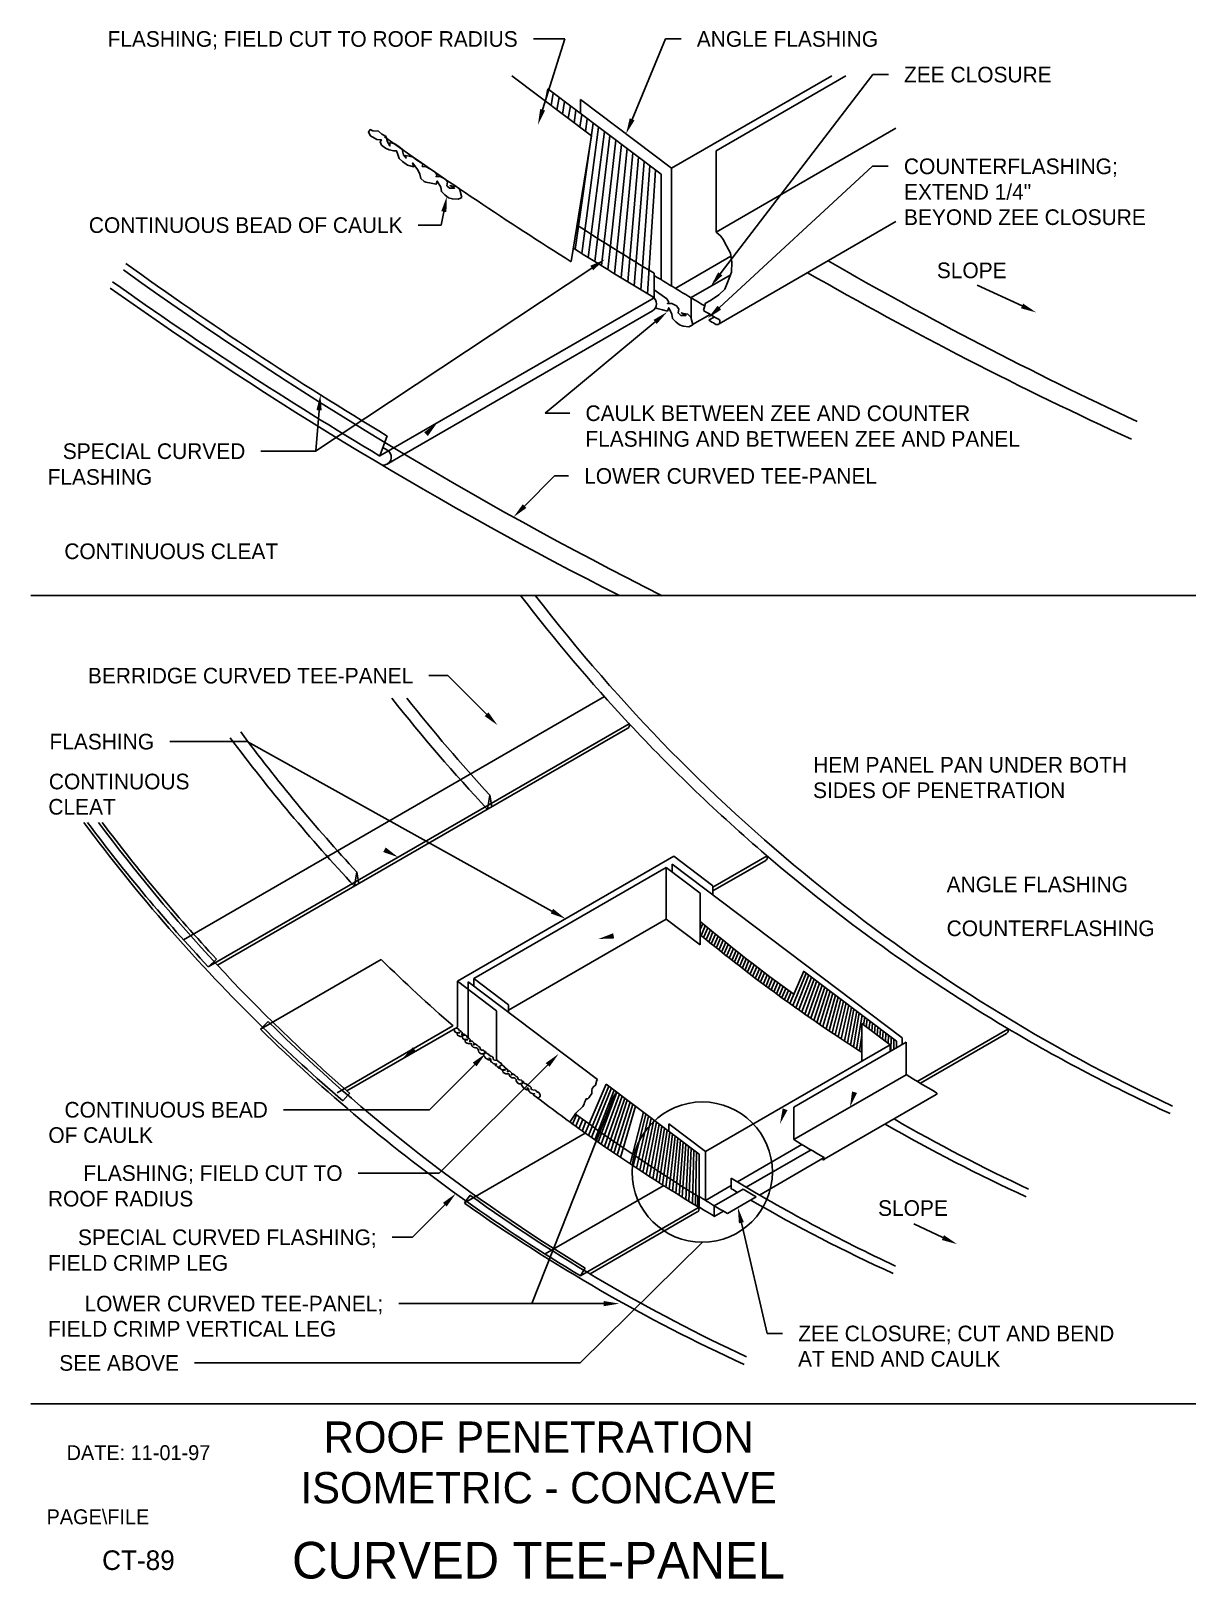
# Model space of a CAD drawing. Extents: x 0 to 90, y 3 to 122.
import ezdxf
from ezdxf.enums import TextEntityAlignment as Align

# ---------------------------------------------------------------- set-up
doc = ezdxf.new("R2010")
doc.units = 0
doc.header["$LTSCALE"] = 1.5996
doc.linetypes.add('HIDDENX2', pattern=[0])
for name, color, linetype in [('BORDER', 7, 'CONTINUOUS'), ('CMP-FLSH', 7, 'CONTINUOUS'), ('DIM-TXT', 7, 'CONTINUOUS')]:
    doc.layers.add(name, color=color, linetype=linetype)

msp = doc.modelspace()

# ---------------------------------------------------------------- linework, layer by layer
at = {"layer": 'BORDER', "color": 0, "linetype": 'CONTINUOUS'}
for p, q in [((89.76, 78.49), (0.37, 78.49)), ((89.76, 16.5), (0.37, 16.5))]:
    msp.add_line(p, q, dxfattribs=at)
at = {"layer": 'CMP-FLSH', "color": 0, "linetype": 'CONTINUOUS'}
for p, q in [((43.37, 113.76), (37.26, 118.37)), ((49.53, 111.28), (61.82, 118.37)), ((52.94, 112.62), (62.9, 118.37)), ((40.02, 117.37), (39.84, 116.42)), ((48.72, 110.81), (40.02, 117.37)), ((40.28, 116.09), (40.45, 117.04)), ((40.89, 116.71), (40.72, 115.76)), ((41.16, 115.43), (41.32, 116.38)), ((42.53, 116.55), (49.53, 111.28)), ((42.53, 116.55), (42.53, 115.47)), ((41.76, 116.06), (41.6, 115.1)), ((42.04, 114.76), (42.19, 115.73)), ((42.63, 115.4), (42.48, 114.43)), ((43.5, 114.74), (42.13, 105.05)), ((42.63, 104.74), (43.93, 114.42)), ((42.92, 114.1), (43.06, 115.07)), ((44.37, 114.09), (43.13, 104.42)), ((66.74, 114.34), (52.94, 106.37)), ((41.83, 104.11), (43.37, 113.76)), ((43.64, 104.11), (44.8, 113.76)), ((45.24, 113.43), (44.14, 103.8)), ((44.64, 103.49), (45.67, 113.1)), ((46.11, 112.78), (45.15, 103.18)), ((45.65, 102.87), (46.54, 112.45)), ((46.98, 112.12), (46.16, 102.56)), ((46.66, 102.26), (47.41, 111.79)), ((52.94, 106.37), (52.94, 112.62)), ((47.85, 111.46), (47.17, 101.95)), ((47.68, 101.65), (48.28, 111.13)), ((48.72, 102.72), (48.72, 110.81)), ((49.53, 102.23), (49.53, 111.28)), ((53.17, 99.35), (66.74, 107.18)), ((49.81, 102.06), (54.08, 104.53)), ((48.19, 101.34), (48.19, 103.22)), ((51.03, 101.35), (54.03, 103.08)), ((51.03, 99.74), (51.03, 101.35)), ((29.02, 89.34), (48.07, 100.33)), ((51.14, 99.29), (52.48, 100.06)), ((52.38, 99.62), (52.81, 99.87)), ((27.53, 90.25), (27.7, 90.74)), ((46.17, 68.31), (14.69, 50.14)), ((35.4, 62.1), (35.58, 63.19)), ((35.73, 62.29), (35.59, 63.19)), ((33.09, 48.91), (49.69, 58.5)), ((52.69, 56.23), (49.69, 58.5)), ((25.19, 56.2), (25.38, 57.29)), ((25.52, 56.39), (25.38, 57.29)), ((34.36, 49.11), (49.12, 57.63)), ((51.72, 55.67), (49.12, 57.63)), ((49.12, 57.63), (49.12, 53.66)), ((67.21, 44.56), (49.56, 57.88)), ((49.56, 57.88), (49.56, 57.31)), ((56.75, 58.18), (52.69, 55.84)), ((52.69, 56.23), (52.69, 55.52)), ((51.72, 55.67), (51.72, 51.7)), ((37.02, 46.68), (49.12, 53.66)), ((51.72, 51.7), (49.12, 53.66)), ((51.72, 52.88), (51.92, 53.34)), ((52.11, 53.17), (51.81, 52.47)), ((52, 52.31), (52.3, 53.01)), ((52.5, 52.85), (52.2, 52.15)), ((52.4, 51.99), (52.69, 52.69)), ((52.89, 52.53), (52.59, 51.83)), ((52.79, 51.67), (53.09, 52.37)), ((52.98, 51.51), (53.28, 52.21)), ((53.48, 52.05), (53.18, 51.35)), ((53.38, 51.19), (53.68, 51.9)), ((53.87, 51.74), (53.57, 51.03)), ((53.77, 50.88), (54.07, 51.58)), ((54.27, 51.42), (53.97, 50.72)), ((54.17, 50.56), (54.47, 51.27)), ((54.66, 51.11), (54.36, 50.4)), ((14.43, 50.42), (14.61, 50.6)), ((54.56, 50.25), (54.86, 50.95)), ((55.06, 50.8), (54.76, 50.09)), ((54.96, 49.94), (55.26, 50.64)), ((55.46, 50.49), (55.16, 49.78)), ((55.36, 49.63), (55.66, 50.33)), ((55.86, 50.18), (55.56, 49.47)), ((56.06, 50.02), (55.76, 49.32)), ((36.09, 46.65), (33.09, 48.91)), ((33.09, 45.39), (33.09, 48.91)), ((43.85, 41.37), (33.93, 48.86)), ((33.93, 48.28), (33.93, 48.86)), ((37.02, 47.1), (34.36, 49.11)), ((34.36, 48.53), (34.36, 49.11)), ((56.26, 49.87), (55.96, 49.17)), ((56.46, 49.72), (56.16, 49.01)), ((56.66, 49.56), (56.36, 48.86)), ((56.57, 48.71), (56.86, 49.41)), ((57.07, 49.26), (56.77, 48.55)), ((56.97, 48.4), (57.27, 49.11)), ((57.17, 48.25), (57.47, 48.96)), ((57.67, 48.81), (57.37, 48.1)), ((58.6, 47.2), (59.66, 49.69)), ((58.83, 47.04), (59.86, 49.54)), ((59.06, 46.88), (60.06, 49.39)), ((59.29, 46.71), (60.27, 49.23)), ((60.47, 49.08), (59.52, 46.55)), ((66.78, 44.31), (59.65, 49.69)), ((59.75, 46.39), (60.67, 48.93)), ((60.88, 48.77), (59.98, 46.23)), ((57.58, 47.95), (57.88, 48.66)), ((57.78, 47.8), (58.08, 48.5)), ((57.98, 47.65), (58.28, 48.36)), ((58.49, 48.21), (58.19, 47.5)), ((58.39, 47.35), (58.69, 48.06)), ((60.21, 46.07), (61.08, 48.62)), ((61.28, 48.46), (60.45, 45.9)), ((60.68, 45.74), (61.49, 48.31)), ((60.91, 45.59), (61.69, 48.16)), ((61.9, 48), (61.14, 45.43)), ((61.38, 45.27), (62.1, 47.85)), ((62.3, 47.7), (61.61, 45.11)), ((61.84, 44.95), (62.51, 47.54)), ((36.09, 42.84), (36.09, 46.65)), ((37.02, 46.52), (37.02, 47.1)), ((62.08, 44.8), (62.71, 47.39)), ((62.31, 44.64), (62.91, 47.24)), ((62.54, 44.49), (63.12, 47.08)), ((63.32, 46.93), (62.78, 44.33)), ((63.01, 44.18), (63.52, 46.77)), ((63.73, 46.62), (63.25, 44.02)), ((63.48, 43.87), (63.93, 46.47)), ((64.14, 46.31), (63.72, 43.72)), ((17.99, 45.23), (18.58, 45.82)), ((33.09, 45.39), (24.61, 40.5)), ((64.13, 45.66), (64.13, 42.79)), ((66.29, 44.03), (64.13, 45.66)), ((64.25, 45.57), (64.34, 46.16)), ((64.54, 46.01), (64.46, 45.41)), ((64.67, 45.25), (64.75, 45.85)), ((64.95, 45.7), (64.88, 45.09)), ((65.09, 44.93), (65.15, 45.55)), ((65.36, 45.39), (65.3, 44.77)), ((65.56, 45.24), (65.51, 44.61)), ((52.12, 35.85), (66.29, 44.03)), ((58.9, 39.26), (67.52, 44.24)), ((63.95, 43.57), (64.13, 44.78)), ((65.72, 44.46), (65.76, 45.08)), ((65.97, 44.93), (65.94, 44.3)), ((66.15, 44.14), (66.17, 44.78)), ((66.29, 43.53), (66.29, 44.03)), ((66.35, 43.57), (66.38, 44.62)), ((66.58, 44.47), (66.57, 43.69)), ((66.78, 43.82), (66.78, 44.32)), ((67.21, 44.06), (67.21, 44.56)), ((67.52, 41.74), (67.52, 44.24)), ((68.62, 41.09), (75.23, 44.9)), ((67.52, 41.74), (58.9, 36.76)), ((43.15, 37.08), (44.71, 40.87)), ((43.2, 37.96), (44.5, 41.02)), ((43.39, 36.91), (44.91, 40.72)), ((43.63, 36.74), (45.12, 40.56)), ((45.32, 40.41), (43.88, 36.57)), ((51.63, 35.65), (44.5, 41.02)), ((24.69, 40.17), (24.83, 40.33)), ((44.12, 36.4), (45.52, 40.25)), ((45.73, 40.1), (44.37, 36.23)), ((44.61, 36.06), (45.93, 39.95)), ((46.13, 39.79), (44.86, 35.89)), ((45.1, 35.73), (46.34, 39.64)), ((45.35, 35.56), (46.54, 39.49)), ((46.75, 39.33), (45.6, 35.39)), ((58.9, 36.76), (58.9, 39.26)), ((61.24, 35.25), (69.82, 40.21)), ((41.93, 37.95), (42.23, 38.66)), ((42.17, 37.78), (42.47, 38.49)), ((42.42, 37.6), (42.71, 38.31)), ((42.66, 37.42), (42.95, 38.14)), ((46.34, 34.9), (47.36, 38.87)), ((46.59, 34.73), (47.56, 38.72)), ((46.83, 34.57), (47.76, 38.57)), ((47.08, 34.41), (47.97, 38.41)), ((48.17, 38.26), (47.33, 34.24)), ((47.58, 34.08), (48.37, 38.1)), ((42.9, 37.26), (43.2, 37.96)), ((48.58, 37.95), (47.83, 33.92)), ((48.08, 33.76), (48.78, 37.8)), ((48.99, 37.64), (48.33, 33.6)), ((48.58, 33.44), (49.19, 37.49)), ((49.39, 37.34), (48.84, 33.28)), ((49.09, 33.12), (49.6, 37.18)), ((49.32, 37.96), (52.12, 35.85)), ((49.32, 37.96), (49.32, 37.39)), ((49.8, 37.03), (49.34, 32.96)), ((49.59, 32.81), (50, 36.88)), ((50.21, 36.72), (49.85, 32.65)), ((50.41, 36.57), (50.1, 32.49)), ((50.35, 32.34), (50.61, 36.41)), ((50.82, 36.26), (50.61, 32.18)), ((50.86, 32.03), (51.02, 36.11)), ((51.12, 31.87), (51.23, 35.95)), ((51.43, 35.8), (51.37, 31.72)), ((51.63, 32.4), (51.63, 35.65)), ((52.12, 32.1), (52.12, 35.85)), ((54.59, 33.53), (59.53, 36.38)), ((55.26, 33.1), (60.23, 35.97)), ((56.27, 32.51), (61.23, 35.38)), ((61.11, 35.25), (61.08, 35.28)), ((54.1, 32.99), (54.1, 33.8)), ((33.63, 31.9), (34.06, 32.5)), ((51.55, 31.63), (51.55, 32.42)), ((52.12, 32.1), (54.1, 33.24)), ((52.8, 31.68), (55.01, 32.96)), ((53.81, 31.09), (56.02, 32.37)), ((43.28, 26.46), (51.5, 31.21)), ((52.8, 30.87), (52.8, 31.68)), ((52.8, 30.87), (53.5, 31.27)), ((42.8, 26.74), (42.9, 26.91))]:
    msp.add_line(p, q, dxfattribs=at)
at = {"layer": 'CMP-FLSH', "color": 0, "linetype": 'HIDDENX2'}
for p, q in [((27.15, 89.2), (48.19, 101.34)), ((27.15, 89.2), (27.53, 90.25)), ((27.71, 88.58), (29.02, 89.34)), ((44.37, 70.74), (12.08, 52.09)), ((46.27, 68.65), (13.98, 50.01)), ((56.85, 58.52), (52.69, 56.12)), ((13.98, 50.01), (14.43, 50.42)), ((27.24, 50.57), (17.99, 45.23)), ((33.93, 44.55), (33.93, 48.28)), ((32.75, 45.48), (23.87, 40.35)), ((75.32, 45.24), (68.37, 41.23)), ((24.3, 39.73), (24.69, 40.17)), ((42.9, 37.26), (33.63, 31.9)), ((39.83, 27.99), (48.92, 33.23)), ((51.63, 31.58), (51.63, 32.4)), ((42.54, 26.32), (51.63, 31.57)), ((42.54, 26.32), (42.8, 26.74))]:
    msp.add_line(p, q, dxfattribs=at)
at = {"layer": 'CMP-FLSH', "color": 0, "linetype": 'CONTINUOUS'}
for points in [[(33.44, 109.04), (33.27, 109.62), (33.02, 109.86), (32.68, 109.89), (32.53, 109.94), (32.88, 109.75), (32.49, 109.74), (32.29, 109.93), (32.33, 110.22), (32.23, 110.36), (32.13, 110.46), (31.78, 110.64), (31.44, 110.63), (31.53, 110.73), (31.38, 110.96), (31.03, 111.19), (30.69, 111.38), (30.39, 111.41), (30.44, 111.61), (29.99, 111.89), (29.69, 112.12), (29.39, 112.2), (29.1, 112.24), (29.16, 112.05), (28.95, 112.29), (28.89, 112.62), (28.89, 112.72), (28.59, 112.95), (28.24, 113.18), (27.9, 113.22), (27.91, 112.98), (27.7, 113.36), (27.64, 113.7), (27.3, 113.88), (27.04, 114.11), (26.61, 114.15), (26.41, 114.24), (26.27, 114.04), (26.43, 113.75), (26.92, 113.48), (27.26, 113.44), (27.17, 113.29), (27.28, 113.05), (27.58, 112.82), (27.87, 112.69), (28.21, 112.6), (28.41, 112.61), (28.52, 112.32), (28.62, 112.03), (28.87, 111.8), (29.27, 111.52), (29.76, 111.39), (29.66, 111.68), (30.06, 111.16), (30.22, 110.83), (30.28, 110.49), (30.53, 110.25), (30.68, 110.21), (31.07, 110.13), (31.46, 110.04), (31.55, 110.29), (31.81, 109.81), (31.87, 109.48), (32.12, 109.24), (32.42, 109.01), (32.71, 108.92), (33.15, 108.89), (33.34, 108.99), (33.44, 109.04)], [(51.98, 100.35), (52.14, 100.92), (52.51, 101.14), (53.15, 101.55), (53.6, 102), (53.86, 102.64), (54.12, 103.31), (54.16, 104.06), (54.04, 104.77), (53.75, 105.33), (53.48, 105.81), (53.3, 106.07), (52.94, 106.37)], [(51.15, 99.26), (51.01, 99.84), (50.76, 100.08), (50.42, 100.13), (50.28, 100.18), (50.62, 99.98), (50.23, 99.98), (50.03, 100.18), (50.08, 100.47), (49.99, 100.61), (49.89, 100.71), (49.55, 100.91), (49.21, 100.91), (49.31, 101), (49.16, 101.25), (48.19, 101.94)], [(48.3, 100.56), (48.43, 100.52), (48.82, 100.42), (49.21, 100.32), (49.31, 100.57), (49.55, 100.08), (49.6, 99.74), (49.84, 99.5), (50.13, 99.26), (50.42, 99.16), (50.86, 99.11), (51.05, 99.21), (51.15, 99.26)], [(33.26, 45.12), (33.16, 45.25), (33.09, 45.29), (32.96, 45.32), (32.82, 45.24), (32.86, 45.16), (32.88, 45.05), (33, 44.98), (33.13, 44.96), (33.19, 44.98), (33.27, 44.96), (33.1, 44.93), (33.07, 44.87), (33.11, 44.76), (33.3, 44.67), (33.37, 44.66), (33.43, 44.66), (33.46, 44.66)], [(33.26, 45.12), (33.37, 45.06), (33.46, 44.98), (33.43, 44.83), (33.43, 44.82), (33.53, 44.86), (33.59, 44.88), (33.67, 44.79), (33.7, 44.76)], [(33.87, 44.58), (33.78, 44.71), (33.71, 44.76), (33.58, 44.78), (33.44, 44.7), (33.48, 44.63), (33.5, 44.51), (33.61, 44.44), (33.74, 44.43), (33.81, 44.44), (33.89, 44.42), (33.72, 44.39), (33.69, 44.34), (33.72, 44.22), (33.92, 44.13), (33.99, 44.12), (34.05, 44.13), (34.15, 44.13), (34.19, 44.06), (34.17, 44.03), (34.23, 43.92), (34.3, 43.86), (34.4, 43.82), (34.5, 43.8), (34.56, 43.79), (34.6, 43.78), (34.69, 43.68), (34.7, 43.6), (34.7, 43.57), (34.74, 43.48), (34.79, 43.41), (34.92, 43.35), (35.03, 43.34), (35.08, 43.36), (35.09, 43.29), (35.12, 43.19), (35.19, 43.1), (35.24, 43.02), (35.35, 42.95), (35.49, 42.87), (35.55, 42.87), (35.61, 42.86), (35.58, 42.97), (35.51, 43.02), (35.63, 42.97), (35.66, 42.87), (35.67, 42.79), (35.67, 42.73), (35.74, 42.69), (35.83, 42.61), (35.92, 42.58), (36.04, 42.56), (36.11, 42.55), (36.1, 42.54), (36.04, 42.53), (36.01, 42.5), (36, 42.45), (36.08, 42.41), (36.15, 42.36), (36.24, 42.29), (36.27, 42.25), (36.37, 42.23), (36.42, 42.26)], [(33.87, 44.58), (33.99, 44.52), (34.07, 44.44), (34.04, 44.3), (34.04, 44.28), (34.14, 44.32), (34.21, 44.34), (34.28, 44.26), (34.37, 44.16), (34.36, 44.07), (34.35, 44.02), (34.39, 44.04), (34.43, 44.11), (34.49, 44.09), (34.62, 44), (34.7, 43.91), (34.77, 43.87), (34.84, 43.82), (34.83, 43.75), (34.87, 43.67), (34.97, 43.63), (35.1, 43.61), (35.15, 43.57), (35.16, 43.48), (35.17, 43.43), (35.18, 43.38), (35.2, 43.38), (35.2, 43.49), (35.24, 43.52), (35.26, 43.5), (35.3, 43.42), (35.37, 43.36), (35.51, 43.3), (35.53, 43.23), (35.66, 43.17), (35.75, 43.13), (35.84, 43.03), (35.84, 42.97), (35.87, 42.89), (35.96, 42.86), (36.13, 42.84), (36.17, 42.83), (36.2, 42.78), (36.26, 42.75), (36.27, 42.75), (36.3, 42.69), (36.38, 42.66), (36.42, 42.65), (36.5, 42.52), (36.51, 42.48)], [(36.75, 42.26), (36.66, 42.39), (36.59, 42.44), (36.46, 42.46), (36.32, 42.38), (36.36, 42.3), (36.39, 42.19), (36.5, 42.12), (36.63, 42.11), (36.69, 42.13), (36.78, 42.11), (36.6, 42.07), (36.57, 42.02), (36.61, 41.9), (36.81, 41.81), (36.88, 41.81), (36.94, 41.81), (37.04, 41.81), (37.08, 41.75), (37.06, 41.72), (37.13, 41.61), (37.19, 41.55), (37.3, 41.51), (37.39, 41.49), (37.45, 41.49), (37.5, 41.48), (37.59, 41.38), (37.61, 41.3), (37.6, 41.27), (37.64, 41.18), (37.7, 41.11), (37.82, 41.05), (37.93, 41.04), (37.98, 41.06), (38, 41), (38.03, 40.9), (38.1, 40.81), (38.16, 40.73), (38.26, 40.66), (38.41, 40.59), (38.47, 40.58), (38.53, 40.57), (38.49, 40.69), (38.42, 40.73), (38.54, 40.68), (38.58, 40.58), (38.58, 40.51), (38.59, 40.45), (38.66, 40.4), (38.74, 40.32), (38.84, 40.3), (38.96, 40.28), (39.03, 40.27), (39.02, 40.26), (38.96, 40.26), (38.93, 40.22), (38.92, 40.17), (39, 40.13), (39.07, 40.09), (39.16, 40.02), (39.2, 39.98), (39.29, 39.96), (39.34, 39.99)], [(36.75, 42.26), (36.87, 42.2), (36.96, 42.12), (36.93, 41.98), (36.93, 41.97), (37.03, 42.01), (37.09, 42.03), (37.17, 41.95), (37.26, 41.85), (37.25, 41.76), (37.25, 41.71), (37.28, 41.73), (37.33, 41.8), (37.39, 41.78), (37.51, 41.7), (37.6, 41.6), (37.67, 41.57), (37.74, 41.52), (37.73, 41.45), (37.77, 41.37), (37.87, 41.34), (38.01, 41.31), (38.05, 41.27), (38.07, 41.19), (38.07, 41.14), (38.08, 41.09), (38.1, 41.08), (38.1, 41.19), (38.14, 41.23), (38.16, 41.21), (38.2, 41.12), (38.27, 41.07), (38.41, 41.01), (38.44, 40.94), (38.57, 40.88), (38.66, 40.85), (38.75, 40.75), (38.76, 40.68), (38.78, 40.61), (38.88, 40.58), (39.05, 40.56), (39.08, 40.56), (39.11, 40.51), (39.17, 40.48), (39.18, 40.47), (39.21, 40.41), (39.3, 40.39), (39.34, 40.38), (39.41, 40.25), (39.43, 40.21)], [(41.73, 38.1), (42.17, 38.8), (42.71, 39.31), (42.81, 39.48), (42.85, 39.61), (42.92, 39.76), (42.98, 39.89), (43.1, 39.9), (43.18, 39.97), (43.24, 40.05), (43.4, 40.29), (43.4, 40.39), (43.4, 40.52), (43.44, 40.69), (43.55, 40.84), (43.69, 40.93), (43.79, 41.31), (43.86, 41.37)]]:
    msp.add_lwpolyline(points, dxfattribs=at)
for centre, radius, start, end in [((205.42, 364.27), 307.33, 234.6275, 237.8374), ((207.86, 365.81), 307.33, 237.398, 238.6976), ((205.59, 365.31), 307.33, 237.8374, 239.1676), ((186.64, 353.17), 307.33, 234.3382, 243.3526), ((186.82, 353.66), 307.33, 234.3382, 238.8183), ((215.02, 370.43), 307.33, 240.0377, 245.0227), ((208.04, 365.53), 307.33, 238.6579, 239.5041), ((212.75, 369.92), 307.33, 240.1883, 245.4017), ((184.37, 352.67), 307.33, 234.6275, 243.1433), ((47.75, 100.87), 0.625, 300, 59.1676), ((207.41, 365.48), 307.33, 239.6187, 239.875), ((207.1, 365.16), 307.33, 239.7731, 239.875), ((53.01, 99.5), 0.222, 225.3381, 45.3381), ((142.72, 158.78), 132, 217.4634, 223.0308), ((143.7, 158.99), 132, 217.5822, 245.0227), ((131.68, 152.4), 132, 218.281, 223.1673), ((132.66, 152.62), 132, 218.4012, 222.6574), ((122.45, 146.72), 132, 216.5925, 222.6599), ((46.05, 68.53), 0.25, 300, 43.0308), ((142.72, 158.78), 132, 223.0308, 229.3798), ((121.47, 146.51), 132, 216.7237, 223.1673), ((110.43, 139.76), 132, 216.5818, 225.6411), ((111.4, 139.97), 132, 216.6992, 229.013), ((111.4, 140.35), 132, 216.9025, 222.8393), ((56.62, 58.39), 0.25, 300, 49.3798), ((142.72, 158.78), 132, 229.3798, 239.2501), ((136.38, 154.77), 132, 230.1051, 234.0536), ((135.41, 154.55), 132, 230.6552, 237.3196), ((110.23, 139.64), 132, 225.6671, 234.5873), ((111.21, 139.86), 132, 225.4314, 238.8356), ((142.72, 158.78), 132, 239.2501, 245.4017), ((75.1, 45.12), 0.25, 300, 59.2501), ((136.03, 154.57), 132, 238.7321, 239.9118), ((119.32, 144.89), 132, 232.6357, 234.6275), ((39.28, 40.13), 0.171, 260.8853, 28.0718), ((69.8, 40.29), 0.0889, 284.6619, 45.3381), ((120.29, 145.11), 132, 233.6892, 238.6176), ((132.66, 152.62), 132, 239.9665, 245.0227), ((119.32, 144.89), 132, 234.6275, 239.089), ((131.68, 152.4), 132, 240.117, 245.4017), ((127.41, 149.59), 132, 238.7321, 239.9118), ((61.17, 35.31), 0.0889, 225.3381, 45.3381), ((122.45, 146.72), 132, 238.8169, 245.0227), ((111.01, 139.75), 132, 234.3382, 245.0227), ((121.54, 144.37), 132, 238.0205, 238.6176), ((121.47, 146.51), 132, 239.3109, 239.5552), ((122.45, 146.72), 132.25, 239.3445, 239.8495), ((121.47, 146.51), 132, 240.0621, 245.4017), ((110.04, 139.53), 132, 234.6275, 245.4017), ((120.57, 144.15), 132, 238.3854, 239.1126), ((51.38, 31.42), 0.25, 300, 59.089), ((120.23, 145.45), 132.25, 239.3445, 239.8495)]:
    msp.add_arc(centre, radius, start, end, dxfattribs=at)
at = {"layer": 'CMP-FLSH', "color": 0, "linetype": 'HIDDENX2'}
for centre, radius, start, end in [((184.55, 353.16), 307.33, 234.6275, 239.1922), ((185.23, 353.54), 307.33, 239.0945, 239.1922), ((27.4, 89.12), 0.625, 267.5443, 46.7025), ((110.43, 140.13), 132, 216.7847, 223.0583), ((119.49, 144.99), 132, 225.6671, 228.9236), ((110.43, 139.76), 132, 225.6411, 229.2711), ((110.23, 139.64), 132, 234.5873, 239.1494)]:
    msp.add_arc(centre, radius, start, end, dxfattribs=at)
at = {"layer": 'CMP-FLSH', "color": 0, "linetype": 'CONTINUOUS', "extrusion": (0, 0, -1)}
for points in [[(-30.54, 91.02), (-31.53, 91.73), (-30.83, 90.74)], [(-45.12, 52.19), (-43.91, 52.15), (-45.04, 52.59)], [(-63.75, 40.34), (-63.21, 39.25), (-63.37, 40.46)], [(-58.42, 39.02), (-57.84, 37.96), (-58.05, 39.16)]]:
    msp.add_solid(points, dxfattribs=at)
at = {"layer": 'DIM-TXT', "color": 0, "linetype": 'CONTINUOUS'}
for p, q in [((41.33, 121.19), (38.92, 121.19)), ((39.63, 115.76), (41.33, 121.19)), ((46.49, 115.02), (49.06, 121.19)), ((49.06, 121.19), (50.26, 121.19)), ((53.26, 103.17), (64.96, 118.46)), ((64.96, 118.46), (66.16, 118.46)), ((53.19, 100.58), (64.95, 111.42)), ((64.95, 111.42), (66.15, 111.42)), ((31.85, 106.91), (30.09, 106.91)), ((32.05, 107.94), (31.85, 106.91)), ((43.4, 103.62), (22.2, 89.57)), ((76.42, 100.71), (72.98, 102.31)), ((48.27, 99.48), (39.82, 92.48)), ((22.48, 92.7), (22.22, 89.59)), ((39.82, 92.48), (41.72, 92.48)), ((22.2, 89.57), (18.02, 89.57)), ((38.25, 85.36), (40.55, 87.67)), ((40.55, 87.67), (41.62, 87.67)), ((32.36, 72.35), (30.91, 72.35)), ((35.33, 69.39), (32.36, 72.35)), ((16.97, 67.29), (11.02, 67.29)), ((40.34, 54.29), (16.97, 67.29)), ((34.42, 42.52), (30.94, 39.05)), ((40.02, 42.49), (31.7, 34.19)), ((44.81, 39.34), (38.81, 24.18)), ((30.94, 39.05), (19.75, 39.05)), ((31.7, 34.19), (25.48, 34.19)), ((32.12, 31.77), (29.64, 29.27)), ((54.88, 30.38), (56.86, 21.89)), ((70.34, 29.25), (68.1, 30.29)), ((29.64, 29.27), (28.1, 29.27)), ((51.88, 28.88), (42.51, 19.63)), ((38.81, 24.18), (28.6, 24.18)), ((44.31, 24.18), (38.81, 24.18)), ((56.86, 21.89), (58.04, 21.89)), ((42.51, 19.63), (12.93, 19.63))]:
    msp.add_line(p, q, dxfattribs=at)
msp.add_circle((51.88, 34.27), 5.38, dxfattribs=at)
for points in [[(39.82, 115.7), (39.44, 115.81), (39.27, 114.61)], [(46.68, 114.95), (46.31, 115.1), (46.03, 113.91)], [(31.86, 107.98), (32.25, 107.9), (32.28, 109.12)], [(43.29, 103.79), (43.51, 103.45), (44.4, 104.28)], [(53.42, 103.05), (53.1, 103.29), (52.53, 102.22)], [(48.14, 99.64), (48.39, 99.33), (49.19, 100.25)], [(53.33, 100.43), (53.06, 100.73), (52.31, 99.77)], [(76.5, 100.89), (76.33, 100.53), (77.5, 100.21)], [(22.28, 92.72), (22.68, 92.69), (22.58, 93.9)], [(38.39, 85.22), (38.11, 85.5), (37.4, 84.51)], [(35.47, 69.54), (35.18, 69.25), (36.17, 68.55)], [(40.44, 54.46), (40.25, 54.11), (41.39, 53.7)], [(34.28, 42.67), (34.56, 42.38), (35.27, 43.37)], [(39.87, 42.63), (40.16, 42.35), (40.86, 43.34)], [(44.62, 39.42), (44.99, 39.27), (45.25, 40.46)], [(31.98, 31.91), (32.27, 31.63), (32.97, 32.62)], [(54.69, 30.34), (55.07, 30.43), (54.61, 31.55)], [(70.43, 29.43), (70.26, 29.06), (71.43, 28.74)], [(44.31, 24.38), (44.31, 23.98), (45.51, 24.18)]]:
    msp.add_solid(points, dxfattribs=at)
at = {"layer": 'DIM-TXT', "color": 0, "linetype": 'CONTINUOUS', "extrusion": (0, 0, -1)}
for points in [[(-27.59, 59.17), (-28.55, 58.42), (-27.4, 58.82)], [(-29.92, 43.53), (-28.85, 42.95), (-29.67, 43.84)]]:
    msp.add_solid(points, dxfattribs=at)

# ---------------------------------------------------------------- texts
at = {"layer": 'BORDER', "color": 0, "linetype": 'CONTINUOUS'}
for s, height, p in [('DATE: 11-01-97', 1.1412, (8.62, 12.75)), ('CURVED TEE-PANEL', 2.8125, (39.32, 4.5)), ('CT-89', 1.5, (8.62, 4.5))]:
    msp.add_text(s, height=height, dxfattribs=at).set_placement(p, align=Align.MIDDLE)
msp.add_text('PAGE\\FILE', height=1.141, dxfattribs=at).set_placement((1.57, 7.26))
at = {"layer": 'DIM-TXT', "color": 0, "linetype": 'CONTINUOUS'}
for s, p in [('FLASHING; FIELD CUT TO ROOF RADIUS', (37.72, 121.19)), ('CONTINUOUS BEAD OF CAULK', (28.89, 106.91)), ('SLOPE', (75.23, 103.44)), ('SPECIAL CURVED', (16.82, 89.57)), ('CONTINUOUS CLEAT', (19.34, 81.89)), ('BERRIDGE CURVED TEE-PANEL', (29.71, 72.35)), ('FLASHING', (9.82, 67.29)), ('CONTINUOUS BEAD', (18.55, 39.05)), ('FLASHING; FIELD CUT TO', (24.28, 34.19)), ('SLOPE', (70.72, 31.51)), ('SPECIAL CURVED FLASHING;', (26.9, 29.27)), ('LOWER CURVED TEE-PANEL;', (27.4, 24.18)), ('SEE ABOVE', (11.73, 19.63))]:
    msp.add_text(s, height=1.2, dxfattribs=at).set_placement(p, align=Align.MIDDLE_RIGHT)
for s, p in [('ANGLE FLASHING', (51.46, 121.19)), ('ZEE CLOSURE', (67.36, 118.46)), ('COUNTERFLASHING;', (67.35, 111.42)), ('LOWER CURVED TEE-PANEL', (42.82, 87.67)), ('COUNTERFLASHING', (70.63, 52.97)), ('ZEE CLOSURE; CUT AND BEND', (59.24, 21.89))]:
    msp.add_text(s, height=1.2, dxfattribs=at).set_placement(p, align=Align.MIDDLE_LEFT)
for s, p in [('EXTEND 1/4"', (67.36, 108.86)), ('BEYOND ZEE CLOSURE', (67.36, 106.92)), ('FLASHING AND BETWEEN ZEE AND PANEL', (42.91, 89.91)), ('FLASHING', (1.65, 86.99)), ('HEM PANEL PAN UNDER BOTH', (60.39, 64.91)), ('CONTINUOUS', (1.75, 63.63)), ('SIDES OF PENETRATION', (60.38, 62.96)), ('CLEAT', (1.71, 61.69)), ('OF CAULK', (1.71, 36.51)), ('ROOF RADIUS', (1.68, 31.63)), ('FIELD CRIMP LEG', (1.68, 26.7)), ('FIELD CRIMP VERTICAL LEG', (1.68, 21.65)), ('AT END AND CAULK', (59.23, 19.34))]:
    msp.add_text(s, height=1.2, dxfattribs=at).set_placement(p)
for s, p in [('CAULK BETWEEN ZEE AND COUNTER', (42.92, 92.48)), ('ANGLE FLASHING', (70.63, 56.34))]:
    msp.add_text(s, height=1.2, rotation=360, dxfattribs=at).set_placement(p, align=Align.MIDDLE_LEFT)
for s, p in [('ROOF PENETRATION', (39.33, 12.74)), ('ISOMETRIC - CONCAVE', (39.33, 8.86))]:
    msp.add_text(s, height=2.4, dxfattribs=at).set_placement(p, align=Align.CENTER)

doc.saveas('drawing.dxf')
